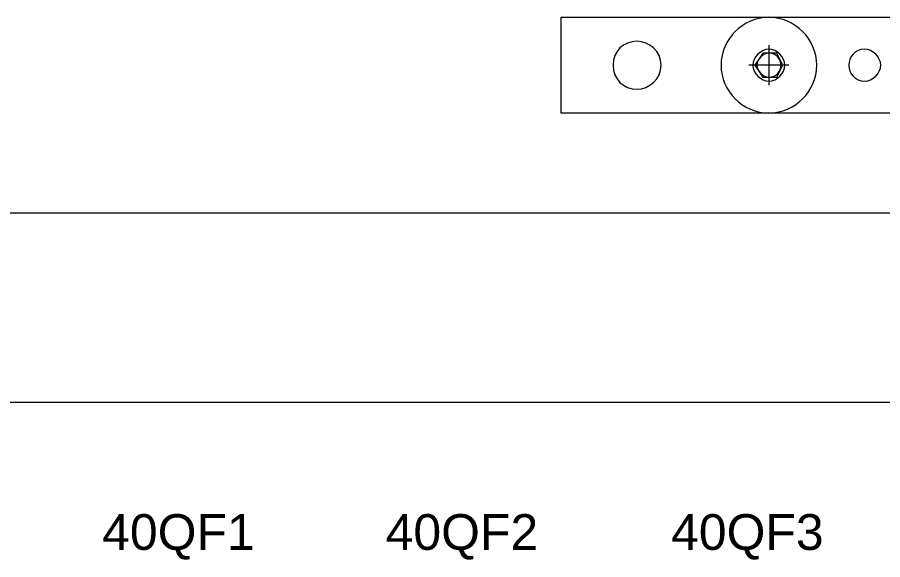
# Model space of a CAD drawing. Header units: millimetres. Extents: x 1004 to 59588, y 686 to 38112.
# Drawn here: x 17402.3 to 17657.3, y 2700.6 to 2860.5 of the extents above; entities that cross this region are included whole.
import ezdxf

# ---------------------------------------------------------------- set-up
doc = ezdxf.new("R2010")
doc.units = ezdxf.units.MM
doc.layers.add('PDF14_Geometry', color=7, linetype='Continuous')
doc.layers.add('PDF14_Text', color=7, linetype='Continuous')
doc.styles.add('PDF Arial', font='arial.ttf')

msp = doc.modelspace()

# ---------------------------------------------------------------- linework, layer by layer
at = {"layer": 'PDF14_Geometry', "lineweight": 0}
for points in [[(17749.67, 2860.46), (17749.67, 2832.23), (17562.61, 2832.23), (17562.61, 2860.46)], [(17619.67, 2846.34), (17622.02, 2842.81), (17626.14, 2842.81), (17627.9, 2846.34), (17626.14, 2849.87), (17622.02, 2849.87)], [(18359.67, 2802.81), (18359.67, 2746.93), (17308.49, 2746.93), (17308.49, 2802.81)]]:
    msp.add_lwpolyline(points, close=True, dxfattribs=at)
msp.add_lwpolyline([(17637.9, 2846.34, 0.40625), (17623.79, 2860.46, 0.40625), (17609.67, 2846.34, 0.40625), (17623.79, 2832.23, 0.40625)], format="xyb", close=True, dxfattribs=at)
for points in [[(17623.79, 2852.23), (17623.79, 2840.46)], [(17629.67, 2846.34), (17617.9, 2846.34)]]:
    msp.add_lwpolyline(points, dxfattribs=at)
for points in [[(17584.96, 2853.4), (17580.84, 2853.4), (17577.9, 2850.46), (17577.9, 2846.34)], [(17592.02, 2846.34), (17592.02, 2850.46), (17588.49, 2853.4), (17584.96, 2853.4)], [(17623.79, 2851.05), (17621.43, 2851.05), (17619.08, 2848.7), (17619.08, 2846.34)], [(17628.49, 2846.34), (17628.49, 2848.7), (17626.14, 2851.05), (17623.79, 2851.05)], [(17652.02, 2851.05), (17649.08, 2851.05), (17647.32, 2848.7), (17647.32, 2846.34)], [(17656.73, 2846.34), (17656.73, 2848.7), (17654.37, 2851.05), (17652.02, 2851.05)], [(17623.79, 2849.87), (17622.02, 2849.87), (17620.26, 2848.11), (17620.26, 2846.34)], [(17627.32, 2846.34), (17627.32, 2848.11), (17626.14, 2849.87), (17623.79, 2849.87)], [(17577.9, 2846.34), (17577.9, 2842.23), (17580.84, 2839.28), (17584.96, 2839.28)], [(17584.96, 2839.28), (17588.49, 2839.28), (17592.02, 2842.23), (17592.02, 2846.34)], [(17619.08, 2846.34), (17619.08, 2843.99), (17621.43, 2841.64), (17623.79, 2841.64)], [(17620.26, 2846.34), (17620.26, 2844.58), (17622.02, 2842.81), (17623.79, 2842.81)], [(17623.79, 2841.64), (17626.14, 2841.64), (17628.49, 2843.99), (17628.49, 2846.34)], [(17623.79, 2842.81), (17626.14, 2842.81), (17627.32, 2844.58), (17627.32, 2846.34)], [(17647.32, 2846.34), (17647.32, 2843.99), (17649.08, 2841.64), (17652.02, 2841.64)], [(17652.02, 2841.64), (17654.37, 2841.64), (17656.73, 2843.99), (17656.73, 2846.34)]]:
    msp.add_open_spline(points, degree=3, dxfattribs=at)

# ---------------------------------------------------------------- texts
at = {"layer": 'PDF14_Text', "char_height": 10.527, "attachment_point": 7, "style": 'PDF Arial'}
for s, insert in [('40QF1', (17427.32, 2700.59)), ('40QF2', (17510.85, 2700.59)), ('40QF3', (17594.96, 2700.59))]:
    msp.add_mtext(s, dxfattribs=dict(at, insert=insert))

doc.saveas('drawing.dxf')
